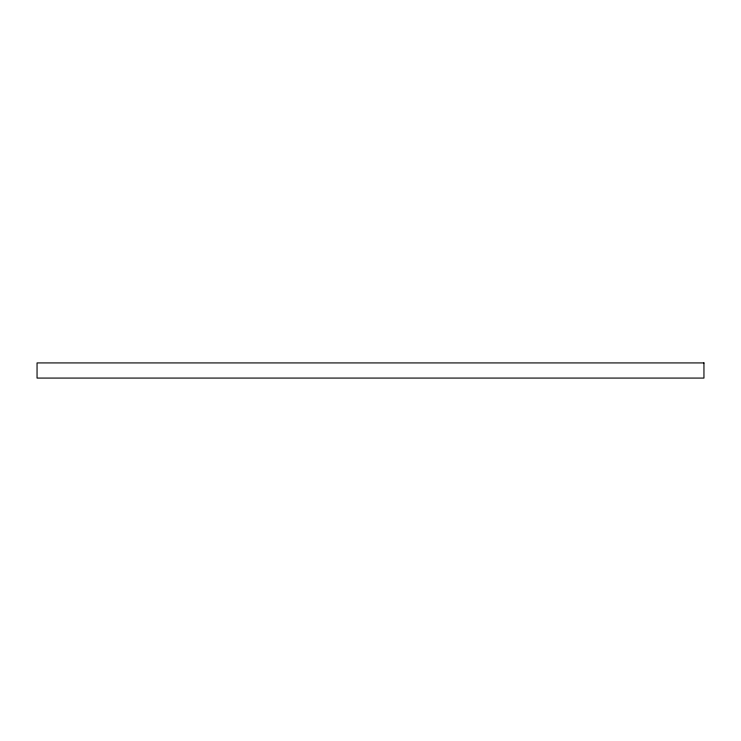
<?xml version="1.0" encoding="UTF-8"?>
<svg xmlns="http://www.w3.org/2000/svg" width="741" height="741" viewBox="0 0 741 741"><rect width="100%" height="100%" fill="white"/><g stroke="black" fill="none" stroke-linecap="round" stroke-linejoin="round"><path stroke-width="1.11" d="M703.95 362.923L37.05 362.923L37.05 378.077L703.95 378.077L703.95 362.923"/></g></svg>
